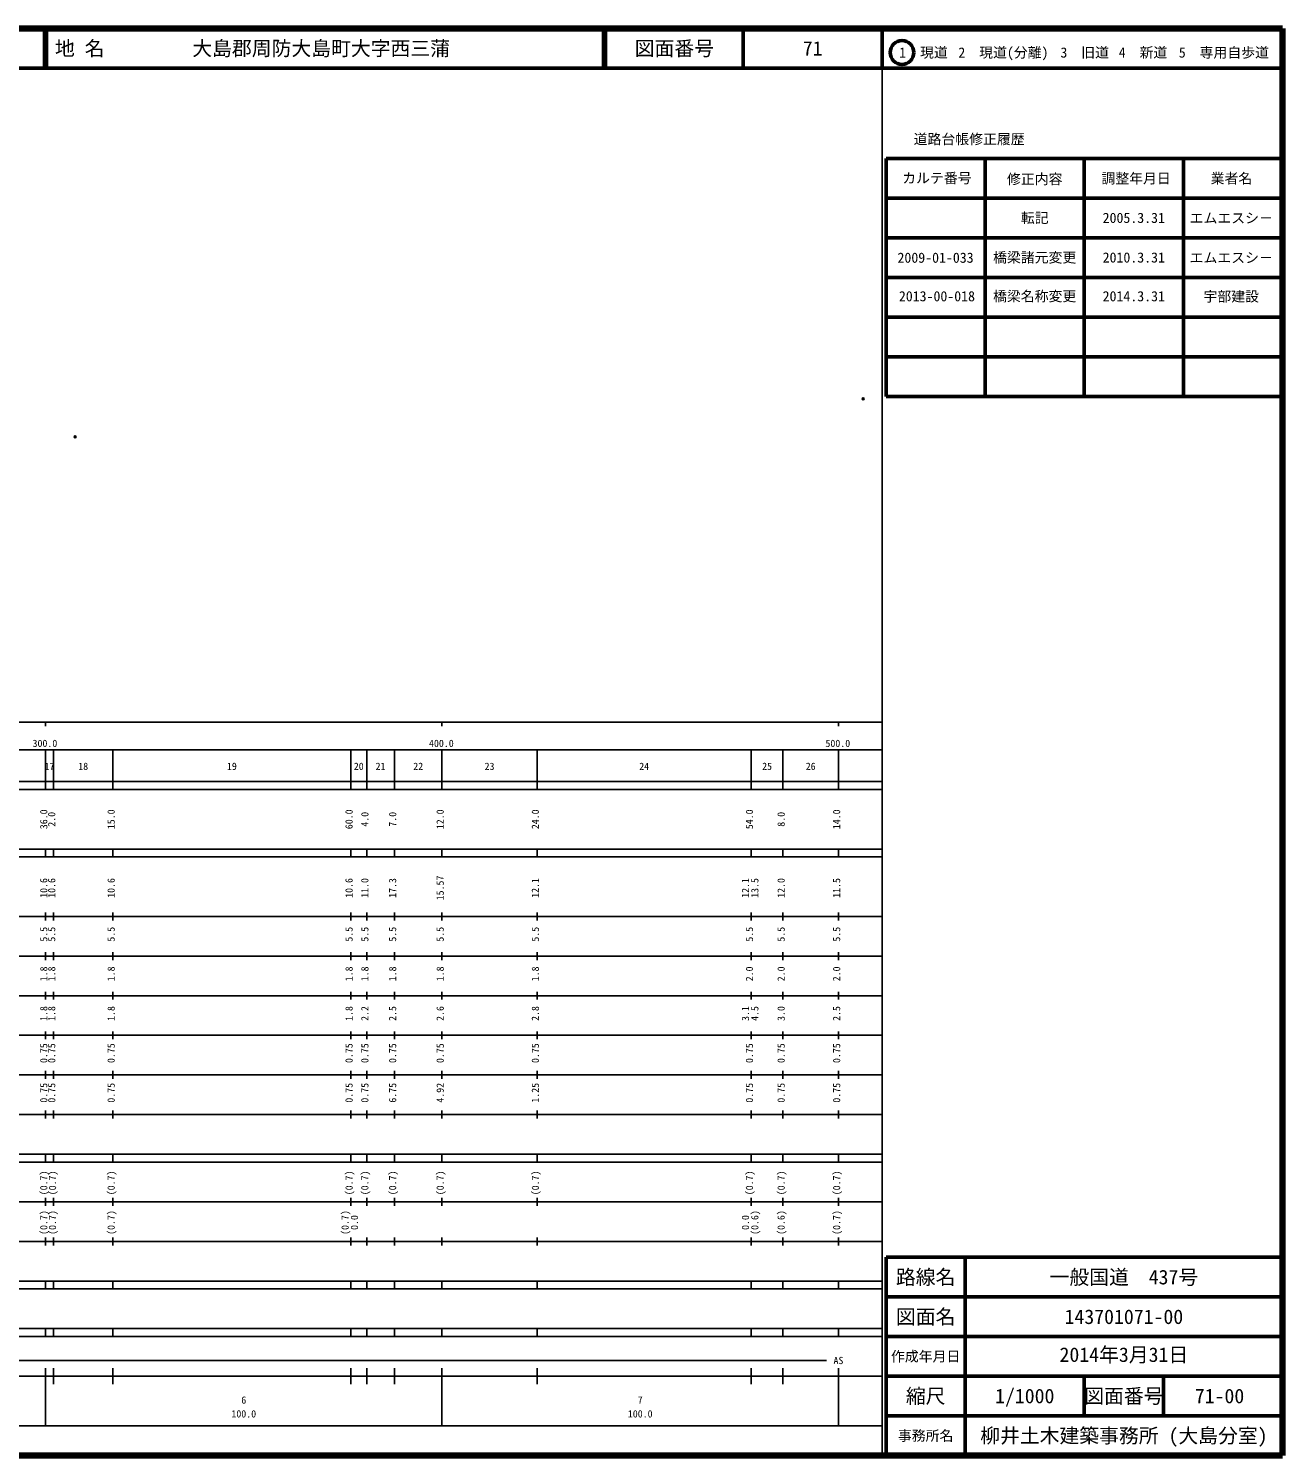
# Model space of a CAD drawing. Units: millimetres on the paper. Extents: x 40 to 680, y 20 to 380.
# Drawn here: x 363.7 to 680, y 20 to 380 of the extents above; entities that cross this region are included whole.
import ezdxf
from ezdxf.enums import TextEntityAlignment as Align

# ---------------------------------------------------------------- set-up
doc = ezdxf.new("R2010")
doc.units = ezdxf.units.MM
doc.header["$PDMODE"] = 32
doc.header["$PDSIZE"] = 0.5
doc.layers.add('M-OTRS', color=6, linetype='Continuous')
doc.layers.add('M-TTL-TXT', color=7, linetype='Continuous')
for name, color, linetype, lineweight in [('M-TTL', 2, 'Continuous', 140), ('M-TTL-BAND', 7, 'Continuous', 25), ('M-TTL-FRAM', 2, 'Continuous', 50), ('M-TTL-LINE', 7, 'Continuous', 50)]:
    doc.layers.add(name, color=color, linetype=linetype, lineweight=lineweight)
doc.styles.add('ＭＳ ゴシック', font='')
doc.styles.get('ＭＳ ゴシック').set_extended_font_data('MS Gothic')

msp = doc.modelspace()

# ---------------------------------------------------------------- linework, layer by layer
at = {"layer": 'M-OTRS'}
for p in [(574.237, 286.61), (375.453, 276.999)]:
    msp.add_point(p, dxfattribs=at)
at = {"layer": 'M-TTL'}
for p, q in [((680, 380), (40, 380)), ((680, 20), (680, 380)), ((40, 20), (680, 20))]:
    msp.add_line(p, q, dxfattribs=at)
at = {"layer": 'M-TTL-BAND'}
for p, q in [((579, 20), (579, 370)), ((40, 205), (579, 205)), ((368, 205), (368, 204)), ((468, 205), (468, 204)), ((568, 205), (568, 204)), ((68, 198), (579, 198)), ((368, 188), (368, 198)), ((370, 188), (370, 198)), ((385, 188), (385, 198)), ((445, 188), (445, 198)), ((449, 188), (449, 198)), ((456, 188), (456, 198)), ((468, 188), (468, 198)), ((492, 188), (492, 198)), ((546, 188), (546, 198)), ((554, 188), (554, 198)), ((568, 188), (568, 198)), ((40, 190), (579, 190)), ((40, 188), (579, 188)), ((40, 173), (579, 173)), ((368, 171), (368, 173)), ((370, 171), (370, 173)), ((385, 171), (385, 173)), ((445, 171), (445, 173)), ((449, 171), (449, 173)), ((456, 171), (456, 173)), ((468, 171), (468, 173)), ((492, 171), (492, 173)), ((546, 171), (546, 173)), ((554, 171), (554, 173)), ((568, 171), (568, 173)), ((40, 171), (579, 171)), ((40, 156), (579, 156)), ((368, 155), (368, 157)), ((370, 155), (370, 157)), ((385, 155), (385, 157)), ((445, 155), (445, 157)), ((449, 155), (449, 157)), ((456, 155), (456, 157)), ((468, 155), (468, 157)), ((492, 155), (492, 157)), ((546, 155), (546, 157)), ((554, 155), (554, 157)), ((568, 155), (568, 157)), ((46, 146), (579, 146)), ((368, 145), (368, 147)), ((370, 145), (370, 147)), ((385, 145), (385, 147)), ((445, 145), (445, 147)), ((449, 145), (449, 147)), ((456, 145), (456, 147)), ((468, 145), (468, 147)), ((492, 145), (492, 147)), ((546, 145), (546, 147)), ((554, 145), (554, 147)), ((568, 145), (568, 147)), ((368, 135), (368, 137)), ((370, 135), (370, 137)), ((385, 135), (385, 137)), ((445, 135), (445, 137)), ((449, 135), (449, 137)), ((456, 135), (456, 137)), ((468, 135), (468, 137)), ((492, 135), (492, 137)), ((546, 135), (546, 137)), ((554, 135), (554, 137)), ((568, 135), (568, 137)), ((52, 136), (579, 136)), ((46, 126), (579, 126)), ((368, 125), (368, 127)), ((370, 125), (370, 127)), ((385, 125), (385, 127)), ((445, 125), (445, 127)), ((449, 125), (449, 127)), ((456, 125), (456, 127)), ((468, 125), (468, 127)), ((492, 125), (492, 127)), ((546, 125), (546, 127)), ((554, 125), (554, 127)), ((568, 125), (568, 127)), ((52, 116), (579, 116)), ((368, 115), (368, 117)), ((370, 115), (370, 117)), ((385, 115), (385, 117)), ((445, 115), (445, 117)), ((449, 115), (449, 117)), ((456, 115), (456, 117)), ((468, 115), (468, 117)), ((492, 115), (492, 117)), ((546, 115), (546, 117)), ((554, 115), (554, 117)), ((568, 115), (568, 117)), ((46, 106), (579, 106)), ((368, 105), (368, 107)), ((370, 105), (370, 107)), ((385, 105), (385, 107)), ((445, 105), (445, 107)), ((449, 105), (449, 107)), ((456, 105), (456, 107)), ((468, 105), (468, 107)), ((492, 105), (492, 107)), ((546, 105), (546, 107)), ((554, 105), (554, 107)), ((568, 105), (568, 107)), ((40, 96), (579, 96)), ((40, 94), (579, 94)), ((368, 94), (368, 96)), ((370, 94), (370, 96)), ((385, 94), (385, 96)), ((445, 94), (445, 96)), ((449, 94), (449, 96)), ((456, 94), (456, 96)), ((468, 94), (468, 96)), ((492, 94), (492, 96)), ((546, 94), (546, 96)), ((554, 94), (554, 96)), ((568, 94), (568, 96)), ((49, 84), (579, 84)), ((368, 83), (368, 85)), ((370, 83), (370, 85)), ((385, 83), (385, 85)), ((445, 83), (445, 85)), ((449, 83), (449, 85)), ((456, 83), (456, 85)), ((468, 83), (468, 85)), ((492, 83), (492, 85)), ((546, 83), (546, 85)), ((554, 83), (554, 85)), ((568, 83), (568, 85)), ((40, 74), (579, 74)), ((368, 73), (368, 75)), ((370, 73), (370, 75)), ((385, 73), (385, 75)), ((445, 73), (445, 75)), ((449, 73), (449, 75)), ((456, 73), (456, 75)), ((468, 73), (468, 75)), ((492, 73), (492, 75)), ((546, 73), (546, 75)), ((554, 73), (554, 75)), ((568, 73), (568, 75)), ((40, 64), (579, 64)), ((40, 62), (579, 62)), ((368, 62), (368, 64)), ((370, 62), (370, 64)), ((385, 62), (385, 64)), ((445, 62), (445, 64)), ((449, 62), (449, 64)), ((456, 62), (456, 64)), ((468, 62), (468, 64)), ((492, 62), (492, 64)), ((546, 62), (546, 64)), ((554, 62), (554, 64)), ((568, 62), (568, 64)), ((40, 52), (579, 52)), ((368, 50), (368, 52)), ((370, 50), (370, 52)), ((385, 50), (385, 52)), ((445, 50), (445, 52)), ((449, 50), (449, 52)), ((456, 50), (456, 52)), ((468, 50), (468, 52)), ((492, 50), (492, 52)), ((546, 50), (546, 52)), ((554, 50), (554, 52)), ((568, 50), (568, 52)), ((40, 50), (579, 50)), ((71, 44), (565, 44)), ((40, 40), (579, 40)), ((368, 27.5), (368, 42)), ((370, 38), (370, 42)), ((385, 38), (385, 42)), ((445, 38), (445, 42)), ((449, 38), (449, 42)), ((456, 38), (456, 42)), ((468, 27.5), (468, 42)), ((492, 38), (492, 42)), ((546, 38), (546, 42)), ((554, 38), (554, 42)), ((568, 27.5), (568, 42)), ((68, 27.5), (579, 27.5))]:
    msp.add_line(p, q, dxfattribs=at)
at = {"layer": 'M-TTL-FRAM'}
for p, q in [((580, 347.197), (580, 287.197)), ((580, 347.197), (680, 347.197)), ((580, 287.197), (680, 287.197)), ((680, 70), (580, 70)), ((580, 70), (580, 20))]:
    msp.add_line(p, q, dxfattribs=at)
at = {"layer": 'M-TTL-LINE'}
for p, q in [((367.75, 380), (367.75, 370)), ((368.25, 380), (368.25, 370)), ((508.747, 380), (508.747, 370)), ((509.247, 380), (509.247, 370)), ((543.997, 380), (543.997, 370)), ((579, 380), (579, 370)), ((40, 370), (680, 370)), ((605, 347.197), (605, 287.197)), ((630, 347.197), (630, 287.197)), ((655, 347.197), (655, 287.197)), ((580, 337.197), (680, 337.197)), ((580, 327.197), (680, 327.197)), ((580, 317.197), (680, 317.197)), ((580, 307.197), (680, 307.197)), ((580, 297.197), (680, 297.197)), ((600, 70), (600, 20)), ((680, 60), (580, 60)), ((680, 50), (580, 50)), ((680, 40), (580, 40)), ((630, 40), (630, 30)), ((650, 40), (650, 30)), ((680, 30), (580, 30))]:
    msp.add_line(p, q, dxfattribs=at)
msp.add_circle((584.031, 373.958), 3, dxfattribs=at)

# ---------------------------------------------------------------- texts
at = {"layer": 'M-TTL-BAND', "style": 'ＭＳ ゴシック'}
for s, p in [('300.0', (367.844, 198.195)), ('400.0', (467.844, 198.195)), ('500.0', (567.844, 198.195)), ('17', (369, 192.405)), ('18', (377.5, 192.405)), ('19', (415, 192.405)), ('20', (447, 192.405)), ('21', (452.5, 192.405)), ('22', (462, 192.405)), ('23', (480, 192.405)), ('24', (519, 192.405)), ('25', (550, 192.405)), ('26', (561, 192.405)), ('AS', (568, 42.5)), ('6', (418, 32.523)), ('7', (518, 32.523)), ('100.0', (418, 29.033)), ('100.0', (518, 29.033))]:
    msp.add_text(s, height=1.833, dxfattribs=at).set_placement(p, align=Align.BOTTOM_CENTER)
for s, p in [('36.0', (369, 180.5)), ('2.0', (371, 180.5)), ('15.0', (386, 180.5)), ('60.0', (446, 180.5)), ('4.0', (450, 180.5)), ('7.0', (457, 180.5)), ('12.0', (469, 180.5)), ('24.0', (493, 180.5)), ('54.0', (547, 180.5)), ('8.0', (555, 180.5)), ('14.0', (569, 180.5)), ('15.57', (469, 163.174)), ('10.6', (369, 163.174)), ('10.6', (371, 163.174)), ('10.6', (386, 163.174)), ('10.6', (446, 163.174)), ('11.0', (450, 163.174)), ('17.3', (457, 163.174)), ('12.1', (493, 163.174)), ('12.1', (546, 163.174)), ('13.5', (548.37, 163.174)), ('12.0', (555, 163.174)), ('11.5', (569, 163.174)), ('5.5', (369, 151.5)), ('5.5', (371, 151.5)), ('5.5', (386, 151.5)), ('5.5', (446, 151.5)), ('5.5', (450, 151.5)), ('5.5', (457, 151.5)), ('5.5', (469, 151.5)), ('5.5', (493, 151.5)), ('5.5', (547, 151.5)), ('5.5', (555, 151.5)), ('5.5', (569, 151.5)), ('1.8', (369, 141.5)), ('1.8', (371, 141.5)), ('1.8', (386, 141.5)), ('1.8', (446, 141.5)), ('1.8', (450, 141.5)), ('1.8', (457, 141.5)), ('1.8', (469, 141.5)), ('1.8', (493, 141.5)), ('2.0', (547, 141.5)), ('2.0', (555, 141.5)), ('2.0', (569, 141.5)), ('1.8', (369, 131.5)), ('1.8', (371, 131.5)), ('1.8', (386, 131.5)), ('1.8', (446, 131.5)), ('2.2', (450, 131.5)), ('2.5', (457, 131.5)), ('2.6', (469, 131.5)), ('2.8', (493, 131.5)), ('3.1', (546, 131.5)), ('4.5', (548.37, 131.5)), ('3.0', (555, 131.5)), ('2.5', (569, 131.5)), ('0.75', (369, 121.5)), ('0.75', (371, 121.5)), ('0.75', (386, 121.5)), ('0.75', (446, 121.5)), ('0.75', (450, 121.5)), ('0.75', (457, 121.5)), ('0.75', (469, 121.5)), ('0.75', (493, 121.5)), ('0.75', (547, 121.5)), ('0.75', (555, 121.5)), ('0.75', (569, 121.5)), ('0.75', (369, 111.5)), ('0.75', (371, 111.5)), ('0.75', (386, 111.5)), ('0.75', (446, 111.5)), ('0.75', (450, 111.5)), ('6.75', (457, 111.5)), ('4.92', (469, 111.5)), ('1.25', (493, 111.5)), ('0.75', (547, 111.5)), ('0.75', (555, 111.5)), ('0.75', (569, 111.5)), ('(0.7)', (369, 88.764)), ('(0.7)', (371.2, 88.764)), ('(0.7)', (386, 88.764)), ('(0.7)', (446, 88.764)), ('(0.7)', (450, 88.764)), ('(0.7)', (457, 88.764)), ('(0.7)', (469, 88.764)), ('(0.7)', (493, 88.764)), ('(0.7)', (547, 88.764)), ('(0.7)', (555, 88.764)), ('(0.7)', (569, 88.764)), ('(0.7)', (369, 78.764)), ('(0.7)', (371.2, 78.764)), ('(0.7)', (386, 78.764)), ('(0.7)', (445, 78.764)), ('0.0', (447.37, 78.764)), ('0.0', (546, 78.764)), ('(0.6)', (548.37, 78.764)), ('(0.6)', (555, 78.764)), ('(0.7)', (569, 78.764))]:
    msp.add_text(s, height=1.833, rotation=90, dxfattribs=at).set_placement(p, align=Align.BOTTOM_CENTER)
at = {"layer": 'M-TTL-TXT', "style": 'ＭＳ ゴシック'}
for s, p in [('地 名', (370.38, 375)), ('大島郡周防大島町大字西三蒲', (405.024, 375))]:
    msp.add_text(s, height=3.666, dxfattribs=at).set_placement(p, align=Align.MIDDLE_LEFT)
for s, height, p in [('図面番号', 3.666, (526.622, 375)), ('71', 3.666, (561.497, 375)), ('1\u3000現道', 2.566, (589.448, 373.958)), ('2\u3000現道(分離)', 2.566, (609.619, 373.958)), ('3\u3000旧道', 2.566, (630.121, 373.958)), ('4\u3000新道', 2.566, (644.824, 373.958)), ('5\u3000専用自歩道', 2.566, (665.228, 373.958)), ('道路台帳修正履歴', 2.566, (600.968, 352.113)), ('カルテ番号', 2.566, (592.839, 342.277)), ('修正内容', 2.566, (617.509, 342.023)), ('調整年月日', 2.566, (643.089, 342.197)), ('業者名', 2.566, (667.134, 342.197)), ('転記', 2.566, (617.5, 332.245)), ('2005.3.31', 2.566, (642.5, 332.245)), ('エムエスシ－', 2.566, (667.077, 332.189)), ('2009-01-033', 2.566, (592.5, 322.189)), ('橋梁諸元変更', 2.566, (617.5, 322.245)), ('2010.3.31', 2.566, (642.5, 322.245)), ('エムエスシ－', 2.566, (667.077, 322.189)), ('路線名', 3.666, (590, 65)), ('路線名', 3.666, (590, 65)), ('一般国道\u3000437号', 3.666, (640, 65)), ('図面名', 3.666, (590, 55)), ('図面名', 3.666, (590, 55)), ('143701071-00', 3.666, (640, 55)), ('作成年月日', 2.566, (590, 45)), ('作成年月日', 2.566, (590, 45)), ('縮尺', 3.666, (590, 35)), ('縮尺', 3.666, (590, 35)), ('1/1000', 3.666, (615, 35)), ('図面番号', 3.666, (640, 35)), ('図面番号', 3.666, (640, 35)), ('71-00', 3.666, (664.125, 35)), ('事務所名', 2.566, (590, 25)), ('事務所名', 2.566, (590, 25)), ('柳井土木建築事務所 (大島分室)', 3.666, (640, 25))]:
    msp.add_text(s, height=height, dxfattribs=at).set_placement(p, align=Align.MIDDLE_CENTER)
msp.add_text('2013-00-018', height=2.566, dxfattribs=at).set_placement((583.248, 310.414), align=Align.BOTTOM_LEFT)
for s, height, p in [('橋梁名称変更', 2.566, (617.5, 310.414)), ('2014.3.31', 2.566, (642.5, 310.414)), ('宇部建設', 2.566, (667.077, 310.357)), ('2014年3月31日', 3.666, (640, 42.5))]:
    msp.add_text(s, height=height, dxfattribs=at).set_placement(p, align=Align.BOTTOM_CENTER)

doc.saveas('drawing.dxf')
